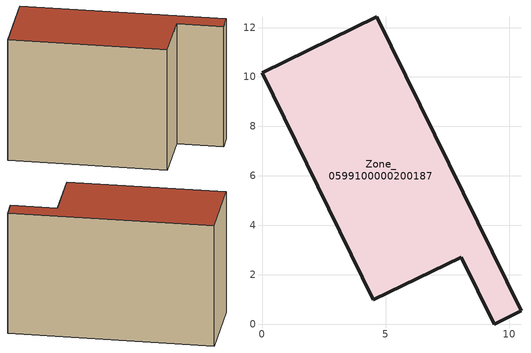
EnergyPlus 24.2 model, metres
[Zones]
Zone_0599100000200187
 floor ground (C_G): 8.07,2.71 4.51,0.98 0,10.17 4.63,12.43 10.48,0.53 9.39,0 z0
 wall outside (C_F): 4.63,12.43 0,10.17 4.51,0.98 8.07,2.71 9.39,0 10.48,0.53 4.63,12.43 z0:8.42
 roof outside (C_R): 9.39,0 10.48,0.53 4.63,12.43 0,10.17 4.51,0.98 8.07,2.71 z8.42
[BUILDING]
Pand.0599100000200187: North Axis=0; Terrain=City; Loads Convergence Tolerance Value=0.04; Temperature Convergence Tolerance Value=0.4; Solar Distribution=FullExterior; Maximum Number of Warmup Days=25; Minimum Number of Warmup Days=1
[Site:Location]
Rotterdam.The.Hague.AP_ZH_NLD Design_Conditions: Latitude=51.96; Longitude=4.45; Time Zone=1; Elevation=-4.5
[SITE:GROUNDTEMPERATURE:BUILDINGSURFACE]
18, 18, 18, 18, 18, 18, 18, 18, 18, 18, 18, 18
[MATERIAL] Thermal Absorptance=0.9; Solar Absorptance=0.7; Visible Absorptance=0.7
Name | Roughness | Thickness | Conductivity | Density | Specific Heat
G.TI.1946-1964 | MediumSmooth | 0.15 | 1 | 540 | 1210
F.TI.1946-1964 | Rough | 0.3 | 0.857143 | 1920 | 840
R.TI.1946-1964 | MediumRough | 0.2 | 0.277778 | 1500 | 1000
[CONSTRUCTION]
C_G: G.TI.1946-1964
C_F: F.TI.1946-1964
C_R: R.TI.1946-1964
[ZONE]
Zone_0599100000200187: Type=1; Multiplier=1; Ceiling Height=Autocalculate; Volume=Autocalculate; Floor Area=autocalculate; Part of Total Floor Area=Yes
[ZONEINFILTRATION:DESIGNFLOWRATE]
Infil_Zone_0599100000200187: Zone or ZoneList or Space or SpaceList=Zone_0599100000200187; Schedule=AlwaysOn; Design Flow Rate Calculation Method=Flow/Area; Flow Rate per Floor Area=0.003; Constant Term Coefficient=1; Temperature Term Coefficient=0; Velocity Term Coefficient=0; Velocity Squared Term Coefficient=0
[HVACTEMPLATE:ZONE:IDEALLOADSAIRSYSTEM]
Zone_0599100000200187: Maximum Heating Supply Air Temperature=50; Minimum Cooling Supply Air Temperature=13; Maximum Heating Supply Air Humidity Ratio=0.0156; Minimum Cooling Supply Air Humidity Ratio=0.0077; Heating Limit=NoLimit; Cooling Limit=NoLimit; Dehumidification Control Type=ConstantSensibleHeatRatio; Cooling Sensible Heat Ratio=0.7; Dehumidification Setpoint=60; Humidification Control Type=None; Humidification Setpoint=30; Outdoor Air Method=None; Outdoor Air Flow Rate per Person=0.00944; Outdoor Air Flow Rate per Zone Floor Area=0; Outdoor Air Flow Rate per Zone=0; Demand Controlled Ventilation Type=None; Outdoor Air Economizer Type=NoEconomizer; Heat Recovery Type=None; Sensible Heat Recovery Effectiveness=0.7; Latent Heat Recovery Effectiveness=0.65
[ZONECONTROL:THERMOSTAT]
ThermostatControl_Zone_0599100000200187: Zone or ZoneList=Zone_0599100000200187; Control Type Schedule=DualSetpointControlType; Control 1=Thermostat_Zone_0599100000200187; Temperature Difference Between Cutout And Setpoint=0
[THERMOSTATSETPOINT:DUALSETPOINT]
Thermostat_Zone_0599100000200187: Heating Setpoint Temperature Schedule=HeatingSetpoint_Zone_0599100000200187; Cooling Setpoint Temperature Schedule=CoolingSetpoint_Zone_0599100000200187
[SCHEDULE:COMPACT]
HeatingSetpoint_Zone_0599100000200187: Through: 12/31, For: AllDays, Until: 24:00, 21
CoolingSetpoint_Zone_0599100000200187: Through: 12/31, For: AllDays, Until: 24:00, 24
DualSetpointControlType: Through: 12/31, For: AllDays, Until: 24:00, 4
AlwaysOn: Through: 12/31, For: AllDays, Until: 24:00, 1
